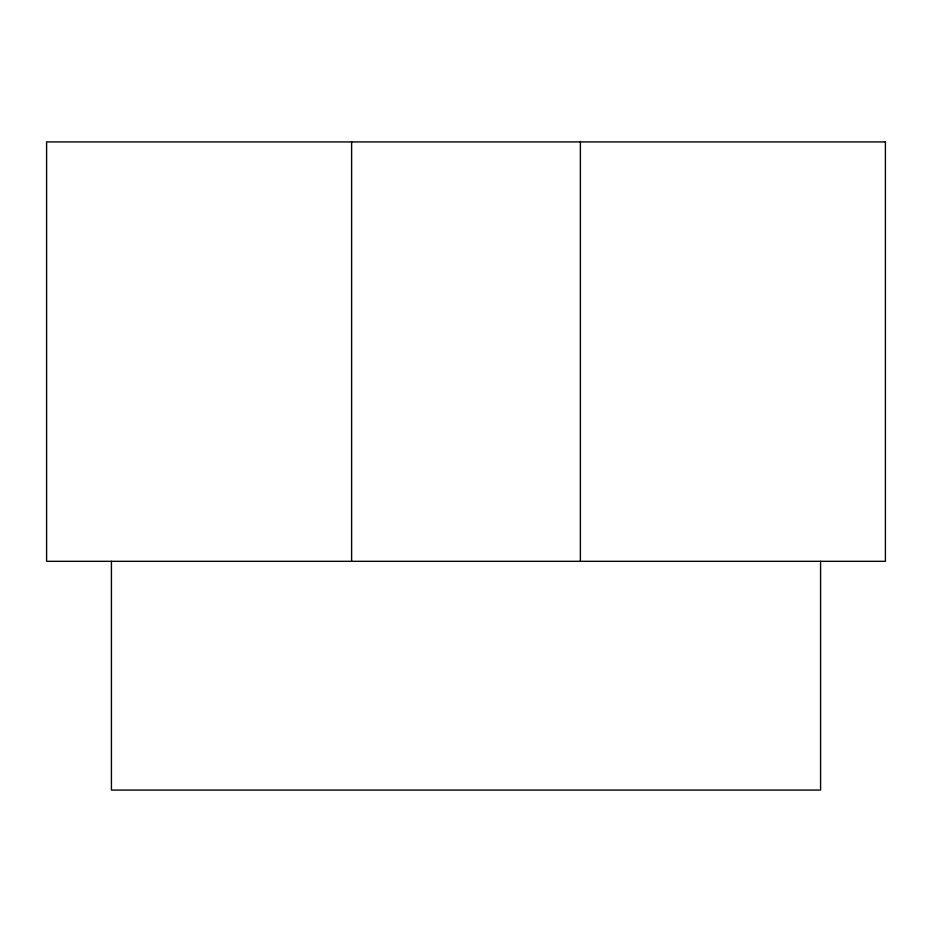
<?xml version="1.0" encoding="UTF-8"?>
<svg xmlns="http://www.w3.org/2000/svg" width="932" height="932" viewBox="0 0 932 932"><rect width="100%" height="100%" fill="white"/><g stroke="black" fill="none" stroke-linecap="round" stroke-linejoin="round"><path stroke-width="1.4" d="M820.579 561.32L820.579 790.08L111.421 790.08L111.421 561.32M580.38 141.92L580.38 561.32M351.62 141.92L351.62 561.32M885.4 141.92L46.6 141.92L46.6 561.32L885.4 561.32L885.4 141.92"/></g></svg>
